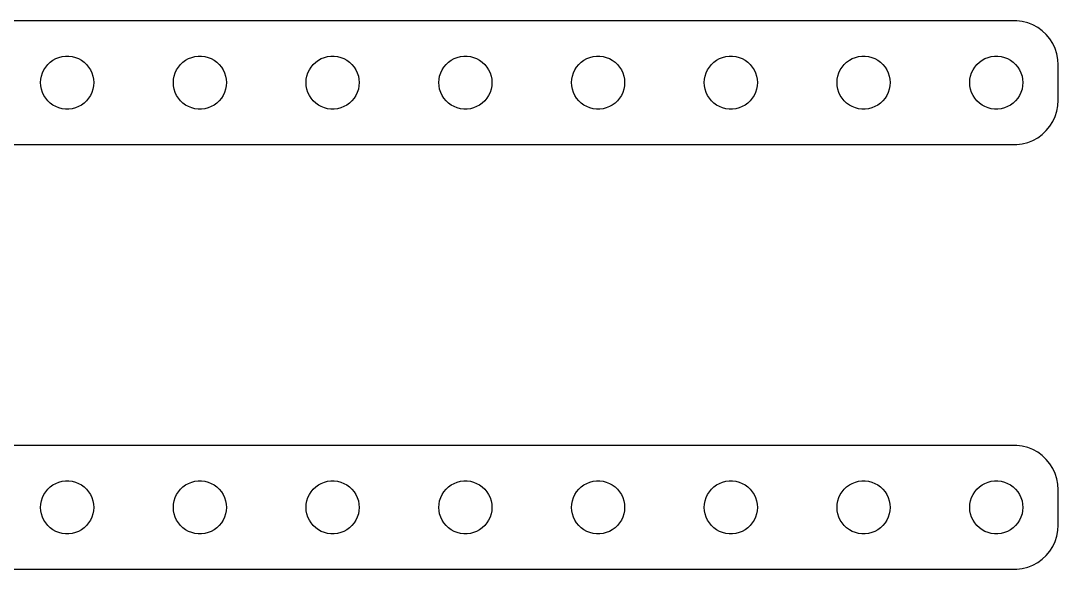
# Model space of a CAD drawing. Header units: metres. Extents: x -108 to 108, y 21 to 51.
# Drawn here: x 49.9 to 108.5, y 20.5 to 51.5 of the extents above; entities that cross this region are included whole.
import ezdxf

# ---------------------------------------------------------------- set-up
doc = ezdxf.new("R2010")
doc.units = ezdxf.units.M

msp = doc.modelspace()

# ---------------------------------------------------------------- linework, layer by layer
for p, q in [((106.157, 51.4951), (-106.157, 51.4951)), ((106.468, 51.4557), (106.157, 51.4951)), ((106.773, 51.3776), (106.468, 51.4557)), ((107.064, 51.2621), (106.773, 51.3776)), ((107.34, 51.1108), (107.064, 51.2621)), ((107.594, 50.9263), (107.34, 51.1108)), ((107.822, 50.7114), (107.594, 50.9263)), ((108.023, 50.4695), (107.822, 50.7114)), ((108.191, 50.2044), (108.023, 50.4695)), ((108.324, 49.9203), (108.191, 50.2044)), ((108.421, 49.6217), (108.324, 49.9203)), ((51.5439, 49.1558), (51.6963, 49.2665)), ((51.6963, 49.2665), (51.8613, 49.3572)), ((51.8613, 49.3572), (52.0365, 49.4266)), ((52.0365, 49.4266), (52.2189, 49.4734)), ((52.2189, 49.4734), (52.4058, 49.497)), ((52.4058, 49.497), (52.5942, 49.497)), ((52.5942, 49.497), (52.7811, 49.4734)), ((52.7811, 49.4734), (52.9635, 49.4266)), ((52.9635, 49.4266), (53.1387, 49.3572)), ((53.1387, 49.3572), (53.3037, 49.2665)), ((53.3037, 49.2665), (53.4561, 49.1558)), ((59.0439, 49.1558), (59.1963, 49.2665)), ((59.1963, 49.2665), (59.3613, 49.3572)), ((59.3613, 49.3572), (59.5365, 49.4266)), ((59.5365, 49.4266), (59.7189, 49.4734)), ((59.7189, 49.4734), (59.9058, 49.497)), ((59.9058, 49.497), (60.0942, 49.497)), ((60.0942, 49.497), (60.2811, 49.4734)), ((60.2811, 49.4734), (60.4635, 49.4266)), ((60.4635, 49.4266), (60.6387, 49.3572)), ((60.6387, 49.3572), (60.8037, 49.2665)), ((60.8037, 49.2665), (60.9561, 49.1558)), ((66.5439, 49.1558), (66.6963, 49.2665)), ((66.6963, 49.2665), (66.8613, 49.3572)), ((66.8613, 49.3572), (67.0365, 49.4266)), ((67.0365, 49.4266), (67.2189, 49.4734)), ((67.2189, 49.4734), (67.4058, 49.497)), ((67.4058, 49.497), (67.5942, 49.497)), ((67.5942, 49.497), (67.7811, 49.4734)), ((67.7811, 49.4734), (67.9635, 49.4266)), ((67.9635, 49.4266), (68.1387, 49.3572)), ((68.1387, 49.3572), (68.3037, 49.2665)), ((68.3037, 49.2665), (68.4561, 49.1558)), ((74.0439, 49.1558), (74.1963, 49.2665)), ((74.1963, 49.2665), (74.3613, 49.3572)), ((74.3613, 49.3572), (74.5365, 49.4266)), ((74.5365, 49.4266), (74.7189, 49.4734)), ((74.7189, 49.4734), (74.9058, 49.497)), ((74.9058, 49.497), (75.0942, 49.497)), ((75.0942, 49.497), (75.2811, 49.4734)), ((75.2811, 49.4734), (75.4635, 49.4266)), ((75.4635, 49.4266), (75.6387, 49.3572)), ((75.6387, 49.3572), (75.8037, 49.2665)), ((75.8037, 49.2665), (75.9561, 49.1558)), ((81.5439, 49.1558), (81.6963, 49.2665)), ((81.6963, 49.2665), (81.8613, 49.3572)), ((81.8613, 49.3572), (82.0365, 49.4266)), ((82.0365, 49.4266), (82.2189, 49.4734)), ((82.2189, 49.4734), (82.4058, 49.497)), ((82.4058, 49.497), (82.5942, 49.497)), ((82.5942, 49.497), (82.7811, 49.4734)), ((82.7811, 49.4734), (82.9635, 49.4266)), ((82.9635, 49.4266), (83.1387, 49.3572)), ((83.1387, 49.3572), (83.3037, 49.2665)), ((83.3037, 49.2665), (83.4561, 49.1558)), ((89.0439, 49.1558), (89.1963, 49.2665)), ((89.1963, 49.2665), (89.3613, 49.3572)), ((89.3613, 49.3572), (89.5365, 49.4266)), ((89.5365, 49.4266), (89.7189, 49.4734)), ((89.7189, 49.4734), (89.9058, 49.497)), ((89.9058, 49.497), (90.0942, 49.497)), ((90.0942, 49.497), (90.2811, 49.4734)), ((90.2811, 49.4734), (90.4635, 49.4266)), ((90.4635, 49.4266), (90.6387, 49.3572)), ((90.6387, 49.3572), (90.8037, 49.2665)), ((90.8037, 49.2665), (90.9561, 49.1558)), ((96.5439, 49.1558), (96.6963, 49.2665)), ((96.6963, 49.2665), (96.8613, 49.3572)), ((96.8613, 49.3572), (97.0365, 49.4266)), ((97.0365, 49.4266), (97.2189, 49.4734)), ((97.2189, 49.4734), (97.4058, 49.497)), ((97.4058, 49.497), (97.5942, 49.497)), ((97.5942, 49.497), (97.7811, 49.4734)), ((97.7811, 49.4734), (97.9635, 49.4266)), ((97.9635, 49.4266), (98.1387, 49.3572)), ((98.1387, 49.3572), (98.3037, 49.2665)), ((98.3037, 49.2665), (98.4561, 49.1558)), ((104.044, 49.1558), (104.196, 49.2665)), ((104.196, 49.2665), (104.361, 49.3572)), ((104.361, 49.3572), (104.536, 49.4266)), ((104.536, 49.4266), (104.719, 49.4734)), ((104.719, 49.4734), (104.906, 49.497)), ((104.906, 49.497), (105.094, 49.497)), ((105.094, 49.497), (105.281, 49.4734)), ((105.281, 49.4734), (105.464, 49.4266)), ((105.464, 49.4266), (105.639, 49.3572)), ((105.639, 49.3572), (105.804, 49.2665)), ((105.804, 49.2665), (105.956, 49.1558)), ((108.48, 49.3133), (108.421, 49.6217)), ((108.5, 49), (108.48, 49.3133)), ((51.1053, 48.5522), (51.1855, 48.7226)), ((51.1855, 48.7226), (51.2865, 48.8817)), ((51.2865, 48.8817), (51.4065, 49.0268)), ((51.4065, 49.0268), (51.5439, 49.1558)), ((53.4561, 49.1558), (53.5934, 49.0268)), ((53.5934, 49.0268), (53.7135, 48.8817)), ((53.7135, 48.8817), (53.8145, 48.7226)), ((53.8145, 48.7226), (53.8947, 48.5522)), ((58.6053, 48.5522), (58.6855, 48.7226)), ((58.6855, 48.7226), (58.7865, 48.8817)), ((58.7865, 48.8817), (58.9065, 49.0268)), ((58.9065, 49.0268), (59.0439, 49.1558)), ((60.9561, 49.1558), (61.0934, 49.0268)), ((61.0934, 49.0268), (61.2135, 48.8817)), ((61.2135, 48.8817), (61.3145, 48.7226)), ((61.3145, 48.7226), (61.3947, 48.5522)), ((66.1053, 48.5522), (66.1855, 48.7226)), ((66.1855, 48.7226), (66.2865, 48.8817)), ((66.2865, 48.8817), (66.4065, 49.0268)), ((66.4065, 49.0268), (66.5439, 49.1558)), ((68.4561, 49.1558), (68.5934, 49.0268)), ((68.5934, 49.0268), (68.7135, 48.8817)), ((68.7135, 48.8817), (68.8145, 48.7226)), ((68.8145, 48.7226), (68.8947, 48.5522)), ((73.6053, 48.5522), (73.6855, 48.7226)), ((73.6855, 48.7226), (73.7865, 48.8817)), ((73.7865, 48.8817), (73.9065, 49.0268)), ((73.9065, 49.0268), (74.0439, 49.1558)), ((75.9561, 49.1558), (76.0934, 49.0268)), ((76.0934, 49.0268), (76.2135, 48.8817)), ((76.2135, 48.8817), (76.3145, 48.7226)), ((76.3145, 48.7226), (76.3947, 48.5522)), ((81.1053, 48.5522), (81.1855, 48.7226)), ((81.1855, 48.7226), (81.2865, 48.8817)), ((81.2865, 48.8817), (81.4065, 49.0268)), ((81.4065, 49.0268), (81.5439, 49.1558)), ((83.4561, 49.1558), (83.5934, 49.0268)), ((83.5934, 49.0268), (83.7135, 48.8817)), ((83.7135, 48.8817), (83.8145, 48.7226)), ((83.8145, 48.7226), (83.8947, 48.5522)), ((88.6053, 48.5522), (88.6855, 48.7226)), ((88.6855, 48.7226), (88.7865, 48.8817)), ((88.7865, 48.8817), (88.9065, 49.0268)), ((88.9065, 49.0268), (89.0439, 49.1558)), ((90.9561, 49.1558), (91.0934, 49.0268)), ((91.0934, 49.0268), (91.2135, 48.8817)), ((91.2135, 48.8817), (91.3145, 48.7226)), ((91.3145, 48.7226), (91.3947, 48.5522)), ((96.1053, 48.5522), (96.1855, 48.7226)), ((96.1855, 48.7226), (96.2865, 48.8817)), ((96.2865, 48.8817), (96.4065, 49.0268)), ((96.4065, 49.0268), (96.5439, 49.1558)), ((98.4561, 49.1558), (98.5934, 49.0268)), ((98.5934, 49.0268), (98.7135, 48.8817)), ((98.7135, 48.8817), (98.8145, 48.7226)), ((98.8145, 48.7226), (98.8947, 48.5522)), ((103.605, 48.5522), (103.686, 48.7226)), ((103.686, 48.7226), (103.786, 48.8817)), ((103.786, 48.8817), (103.907, 49.0268)), ((103.907, 49.0268), (104.044, 49.1558)), ((105.956, 49.1558), (106.093, 49.0268)), ((106.093, 49.0268), (106.214, 48.8817)), ((106.214, 48.8817), (106.314, 48.7226)), ((106.314, 48.7226), (106.395, 48.5522)), ((108.5, 47), (108.5, 49)), ((51, 48), (51.0118, 48.188)), ((51.0118, 48.188), (51.0471, 48.373)), ((51.0471, 48.373), (51.1053, 48.5522)), ((53.8947, 48.5522), (53.9529, 48.373)), ((53.9529, 48.373), (53.9882, 48.188)), ((53.9882, 48.188), (54, 48)), ((58.5, 48), (58.5118, 48.188)), ((58.5118, 48.188), (58.5471, 48.373)), ((58.5471, 48.373), (58.6053, 48.5522)), ((61.3947, 48.5522), (61.4529, 48.373)), ((61.4529, 48.373), (61.4882, 48.188)), ((61.4882, 48.188), (61.5, 48)), ((66, 48), (66.0118, 48.188)), ((66.0118, 48.188), (66.0471, 48.373)), ((66.0471, 48.373), (66.1053, 48.5522)), ((68.8947, 48.5522), (68.9529, 48.373)), ((68.9529, 48.373), (68.9882, 48.188)), ((68.9882, 48.188), (69, 48)), ((73.5, 48), (73.5118, 48.188)), ((73.5118, 48.188), (73.5471, 48.373)), ((73.5471, 48.373), (73.6053, 48.5522)), ((76.3947, 48.5522), (76.4529, 48.373)), ((76.4529, 48.373), (76.4882, 48.188)), ((76.4882, 48.188), (76.5, 48)), ((81, 48), (81.0118, 48.188)), ((81.0118, 48.188), (81.0471, 48.373)), ((81.0471, 48.373), (81.1053, 48.5522)), ((83.8947, 48.5522), (83.9529, 48.373)), ((83.9529, 48.373), (83.9882, 48.188)), ((83.9882, 48.188), (84, 48)), ((88.5, 48), (88.5118, 48.188)), ((88.5118, 48.188), (88.5471, 48.373)), ((88.5471, 48.373), (88.6053, 48.5522)), ((91.3947, 48.5522), (91.4529, 48.373)), ((91.4529, 48.373), (91.4882, 48.188)), ((91.4882, 48.188), (91.5, 48)), ((96, 48), (96.0118, 48.188)), ((96.0118, 48.188), (96.0471, 48.373)), ((96.0471, 48.373), (96.1053, 48.5522)), ((98.8947, 48.5522), (98.9529, 48.373)), ((98.9529, 48.373), (98.9882, 48.188)), ((98.9882, 48.188), (99, 48)), ((103.5, 48), (103.512, 48.188)), ((103.512, 48.188), (103.547, 48.373)), ((103.547, 48.373), (103.605, 48.5522)), ((106.395, 48.5522), (106.453, 48.373)), ((106.453, 48.373), (106.488, 48.188)), ((106.488, 48.188), (106.5, 48)), ((51.0118, 47.812), (51, 48)), ((51.0471, 47.627), (51.0118, 47.812)), ((51.1053, 47.4478), (51.0471, 47.627)), ((53.9529, 47.627), (53.8947, 47.4478)), ((53.9882, 47.812), (53.9529, 47.627)), ((54, 48), (53.9882, 47.812)), ((58.5118, 47.812), (58.5, 48)), ((58.5471, 47.627), (58.5118, 47.812)), ((58.6053, 47.4478), (58.5471, 47.627)), ((61.4529, 47.627), (61.3947, 47.4478)), ((61.4882, 47.812), (61.4529, 47.627)), ((61.5, 48), (61.4882, 47.812)), ((66.0118, 47.812), (66, 48)), ((66.0471, 47.627), (66.0118, 47.812)), ((66.1053, 47.4478), (66.0471, 47.627)), ((68.9529, 47.627), (68.8947, 47.4478)), ((68.9882, 47.812), (68.9529, 47.627)), ((69, 48), (68.9882, 47.812)), ((73.5118, 47.812), (73.5, 48)), ((73.5471, 47.627), (73.5118, 47.812)), ((73.6053, 47.4478), (73.5471, 47.627)), ((76.4529, 47.627), (76.3947, 47.4478)), ((76.4882, 47.812), (76.4529, 47.627)), ((76.5, 48), (76.4882, 47.812)), ((81.0118, 47.812), (81, 48)), ((81.0471, 47.627), (81.0118, 47.812)), ((81.1053, 47.4478), (81.0471, 47.627)), ((83.9529, 47.627), (83.8947, 47.4478)), ((83.9882, 47.812), (83.9529, 47.627)), ((84, 48), (83.9882, 47.812)), ((88.5118, 47.812), (88.5, 48)), ((88.5471, 47.627), (88.5118, 47.812)), ((88.6053, 47.4478), (88.5471, 47.627)), ((91.4529, 47.627), (91.3947, 47.4478)), ((91.4882, 47.812), (91.4529, 47.627)), ((91.5, 48), (91.4882, 47.812)), ((96.0118, 47.812), (96, 48)), ((96.0471, 47.627), (96.0118, 47.812)), ((96.1053, 47.4478), (96.0471, 47.627)), ((98.9529, 47.627), (98.8947, 47.4478)), ((98.9882, 47.812), (98.9529, 47.627)), ((99, 48), (98.9882, 47.812)), ((103.512, 47.812), (103.5, 48)), ((103.547, 47.627), (103.512, 47.812)), ((103.605, 47.4478), (103.547, 47.627)), ((106.453, 47.627), (106.395, 47.4478)), ((106.488, 47.812), (106.453, 47.627)), ((106.5, 48), (106.488, 47.812)), ((51.1855, 47.2774), (51.1053, 47.4478)), ((51.2865, 47.1183), (51.1855, 47.2774)), ((51.4065, 46.9732), (51.2865, 47.1183)), ((51.5439, 46.8442), (51.4065, 46.9732)), ((53.5934, 46.9732), (53.4561, 46.8442)), ((53.7135, 47.1183), (53.5934, 46.9732)), ((53.8145, 47.2774), (53.7135, 47.1183)), ((53.8947, 47.4478), (53.8145, 47.2774)), ((58.6855, 47.2774), (58.6053, 47.4478)), ((58.7865, 47.1183), (58.6855, 47.2774)), ((58.9065, 46.9732), (58.7865, 47.1183)), ((59.0439, 46.8442), (58.9065, 46.9732)), ((61.0934, 46.9732), (60.9561, 46.8442)), ((61.2135, 47.1183), (61.0934, 46.9732)), ((61.3145, 47.2774), (61.2135, 47.1183)), ((61.3947, 47.4478), (61.3145, 47.2774)), ((66.1855, 47.2774), (66.1053, 47.4478)), ((66.2865, 47.1183), (66.1855, 47.2774)), ((66.4065, 46.9732), (66.2865, 47.1183)), ((66.5439, 46.8442), (66.4065, 46.9732)), ((68.5934, 46.9732), (68.4561, 46.8442)), ((68.7135, 47.1183), (68.5934, 46.9732)), ((68.8145, 47.2774), (68.7135, 47.1183)), ((68.8947, 47.4478), (68.8145, 47.2774)), ((73.6855, 47.2774), (73.6053, 47.4478)), ((73.7865, 47.1183), (73.6855, 47.2774)), ((73.9065, 46.9732), (73.7865, 47.1183)), ((74.0439, 46.8442), (73.9065, 46.9732)), ((76.0934, 46.9732), (75.9561, 46.8442)), ((76.2135, 47.1183), (76.0934, 46.9732)), ((76.3145, 47.2774), (76.2135, 47.1183)), ((76.3947, 47.4478), (76.3145, 47.2774)), ((81.1855, 47.2774), (81.1053, 47.4478)), ((81.2865, 47.1183), (81.1855, 47.2774)), ((81.4065, 46.9732), (81.2865, 47.1183)), ((81.5439, 46.8442), (81.4065, 46.9732)), ((83.5934, 46.9732), (83.4561, 46.8442)), ((83.7135, 47.1183), (83.5934, 46.9732)), ((83.8145, 47.2774), (83.7135, 47.1183)), ((83.8947, 47.4478), (83.8145, 47.2774)), ((88.6855, 47.2774), (88.6053, 47.4478)), ((88.7865, 47.1183), (88.6855, 47.2774)), ((88.9065, 46.9732), (88.7865, 47.1183)), ((89.0439, 46.8442), (88.9065, 46.9732)), ((91.0934, 46.9732), (90.9561, 46.8442)), ((91.2135, 47.1183), (91.0934, 46.9732)), ((91.3145, 47.2774), (91.2135, 47.1183)), ((91.3947, 47.4478), (91.3145, 47.2774)), ((96.1855, 47.2774), (96.1053, 47.4478)), ((96.2865, 47.1183), (96.1855, 47.2774)), ((96.4065, 46.9732), (96.2865, 47.1183)), ((96.5439, 46.8442), (96.4065, 46.9732)), ((98.5934, 46.9732), (98.4561, 46.8442)), ((98.7135, 47.1183), (98.5934, 46.9732)), ((98.8145, 47.2774), (98.7135, 47.1183)), ((98.8947, 47.4478), (98.8145, 47.2774)), ((103.686, 47.2774), (103.605, 47.4478)), ((103.786, 47.1183), (103.686, 47.2774)), ((103.907, 46.9732), (103.786, 47.1183)), ((104.044, 46.8442), (103.907, 46.9732)), ((106.093, 46.9732), (105.956, 46.8442)), ((106.214, 47.1183), (106.093, 46.9732)), ((106.314, 47.2774), (106.214, 47.1183)), ((106.395, 47.4478), (106.314, 47.2774)), ((108.48, 46.6867), (108.5, 47)), ((51.6963, 46.7335), (51.5439, 46.8442)), ((51.8613, 46.6428), (51.6963, 46.7335)), ((52.0365, 46.5734), (51.8613, 46.6428)), ((52.2189, 46.5266), (52.0365, 46.5734)), ((52.4058, 46.503), (52.2189, 46.5266)), ((52.5942, 46.503), (52.4058, 46.503)), ((52.7811, 46.5266), (52.5942, 46.503)), ((52.9635, 46.5734), (52.7811, 46.5266)), ((53.1387, 46.6428), (52.9635, 46.5734)), ((53.3037, 46.7335), (53.1387, 46.6428)), ((53.4561, 46.8442), (53.3037, 46.7335)), ((59.1963, 46.7335), (59.0439, 46.8442)), ((59.3613, 46.6428), (59.1963, 46.7335)), ((59.5365, 46.5734), (59.3613, 46.6428)), ((59.7189, 46.5266), (59.5365, 46.5734)), ((59.9058, 46.503), (59.7189, 46.5266)), ((60.0942, 46.503), (59.9058, 46.503)), ((60.2811, 46.5266), (60.0942, 46.503)), ((60.4635, 46.5734), (60.2811, 46.5266)), ((60.6387, 46.6428), (60.4635, 46.5734)), ((60.8037, 46.7335), (60.6387, 46.6428)), ((60.9561, 46.8442), (60.8037, 46.7335)), ((66.6963, 46.7335), (66.5439, 46.8442)), ((66.8613, 46.6428), (66.6963, 46.7335)), ((67.0365, 46.5734), (66.8613, 46.6428)), ((67.2189, 46.5266), (67.0365, 46.5734)), ((67.4058, 46.503), (67.2189, 46.5266)), ((67.5942, 46.503), (67.4058, 46.503)), ((67.7811, 46.5266), (67.5942, 46.503)), ((67.9635, 46.5734), (67.7811, 46.5266)), ((68.1387, 46.6428), (67.9635, 46.5734)), ((68.3037, 46.7335), (68.1387, 46.6428)), ((68.4561, 46.8442), (68.3037, 46.7335)), ((74.1963, 46.7335), (74.0439, 46.8442)), ((74.3613, 46.6428), (74.1963, 46.7335)), ((74.5365, 46.5734), (74.3613, 46.6428)), ((74.7189, 46.5266), (74.5365, 46.5734)), ((74.9058, 46.503), (74.7189, 46.5266)), ((75.0942, 46.503), (74.9058, 46.503)), ((75.2811, 46.5266), (75.0942, 46.503)), ((75.4635, 46.5734), (75.2811, 46.5266)), ((75.6387, 46.6428), (75.4635, 46.5734)), ((75.8037, 46.7335), (75.6387, 46.6428)), ((75.9561, 46.8442), (75.8037, 46.7335)), ((81.6963, 46.7335), (81.5439, 46.8442)), ((81.8613, 46.6428), (81.6963, 46.7335)), ((82.0365, 46.5734), (81.8613, 46.6428)), ((82.2189, 46.5266), (82.0365, 46.5734)), ((82.4058, 46.503), (82.2189, 46.5266)), ((82.5942, 46.503), (82.4058, 46.503)), ((82.7811, 46.5266), (82.5942, 46.503)), ((82.9635, 46.5734), (82.7811, 46.5266)), ((83.1387, 46.6428), (82.9635, 46.5734)), ((83.3037, 46.7335), (83.1387, 46.6428)), ((83.4561, 46.8442), (83.3037, 46.7335)), ((89.1963, 46.7335), (89.0439, 46.8442)), ((89.3613, 46.6428), (89.1963, 46.7335)), ((89.5365, 46.5734), (89.3613, 46.6428)), ((89.7189, 46.5266), (89.5365, 46.5734)), ((89.9058, 46.503), (89.7189, 46.5266)), ((90.0942, 46.503), (89.9058, 46.503)), ((90.2811, 46.5266), (90.0942, 46.503)), ((90.4635, 46.5734), (90.2811, 46.5266)), ((90.6387, 46.6428), (90.4635, 46.5734)), ((90.8037, 46.7335), (90.6387, 46.6428)), ((90.9561, 46.8442), (90.8037, 46.7335)), ((96.6963, 46.7335), (96.5439, 46.8442)), ((96.8613, 46.6428), (96.6963, 46.7335)), ((97.0365, 46.5734), (96.8613, 46.6428)), ((97.2189, 46.5266), (97.0365, 46.5734)), ((97.4058, 46.503), (97.2189, 46.5266)), ((97.5942, 46.503), (97.4058, 46.503)), ((97.7811, 46.5266), (97.5942, 46.503)), ((97.9635, 46.5734), (97.7811, 46.5266)), ((98.1387, 46.6428), (97.9635, 46.5734)), ((98.3037, 46.7335), (98.1387, 46.6428)), ((98.4561, 46.8442), (98.3037, 46.7335)), ((104.196, 46.7335), (104.044, 46.8442)), ((104.361, 46.6428), (104.196, 46.7335)), ((104.536, 46.5734), (104.361, 46.6428)), ((104.719, 46.5266), (104.536, 46.5734)), ((104.906, 46.503), (104.719, 46.5266)), ((105.094, 46.503), (104.906, 46.503)), ((105.281, 46.5266), (105.094, 46.503)), ((105.464, 46.5734), (105.281, 46.5266)), ((105.639, 46.6428), (105.464, 46.5734)), ((105.804, 46.7335), (105.639, 46.6428)), ((105.956, 46.8442), (105.804, 46.7335)), ((108.324, 46.0797), (108.421, 46.3783)), ((108.421, 46.3783), (108.48, 46.6867)), ((108.023, 45.5305), (108.191, 45.7956)), ((108.191, 45.7956), (108.324, 46.0797)), ((107.594, 45.0737), (107.822, 45.2886)), ((107.822, 45.2886), (108.023, 45.5305)), ((106.468, 44.5443), (106.773, 44.6224)), ((106.773, 44.6224), (107.064, 44.7379)), ((107.064, 44.7379), (107.34, 44.8892)), ((107.34, 44.8892), (107.594, 45.0737)), ((-106.157, 44.5049), (106.157, 44.5049)), ((106.157, 44.5049), (106.468, 44.5443)), ((106.157, 27.4951), (-106.157, 27.4951)), ((106.468, 27.4557), (106.157, 27.4951)), ((106.773, 27.3776), (106.468, 27.4557)), ((107.064, 27.2621), (106.773, 27.3776)), ((107.34, 27.1108), (107.064, 27.2621)), ((107.594, 26.9263), (107.34, 27.1108)), ((107.822, 26.7114), (107.594, 26.9263)), ((108.023, 26.4695), (107.822, 26.7114)), ((108.191, 26.2044), (108.023, 26.4695)), ((108.324, 25.9203), (108.191, 26.2044)), ((108.421, 25.6217), (108.324, 25.9203)), ((51.5439, 25.1558), (51.6963, 25.2665)), ((51.6963, 25.2665), (51.8613, 25.3572)), ((51.8613, 25.3572), (52.0365, 25.4266)), ((52.0365, 25.4266), (52.2189, 25.4734)), ((52.2189, 25.4734), (52.4058, 25.497)), ((52.4058, 25.497), (52.5942, 25.497)), ((52.5942, 25.497), (52.7811, 25.4734)), ((52.7811, 25.4734), (52.9635, 25.4266)), ((52.9635, 25.4266), (53.1387, 25.3572)), ((53.1387, 25.3572), (53.3037, 25.2665)), ((53.3037, 25.2665), (53.4561, 25.1558)), ((59.0439, 25.1558), (59.1963, 25.2665)), ((59.1963, 25.2665), (59.3613, 25.3572)), ((59.3613, 25.3572), (59.5365, 25.4266)), ((59.5365, 25.4266), (59.7189, 25.4734)), ((59.7189, 25.4734), (59.9058, 25.497)), ((59.9058, 25.497), (60.0942, 25.497)), ((60.0942, 25.497), (60.2811, 25.4734)), ((60.2811, 25.4734), (60.4635, 25.4266)), ((60.4635, 25.4266), (60.6387, 25.3572)), ((60.6387, 25.3572), (60.8037, 25.2665)), ((60.8037, 25.2665), (60.9561, 25.1558)), ((66.5439, 25.1558), (66.6963, 25.2665)), ((66.6963, 25.2665), (66.8613, 25.3572)), ((66.8613, 25.3572), (67.0365, 25.4266)), ((67.0365, 25.4266), (67.2189, 25.4734)), ((67.2189, 25.4734), (67.4058, 25.497)), ((67.4058, 25.497), (67.5942, 25.497)), ((67.5942, 25.497), (67.7811, 25.4734)), ((67.7811, 25.4734), (67.9635, 25.4266)), ((67.9635, 25.4266), (68.1387, 25.3572)), ((68.1387, 25.3572), (68.3037, 25.2665)), ((68.3037, 25.2665), (68.4561, 25.1558)), ((74.0439, 25.1558), (74.1963, 25.2665)), ((74.1963, 25.2665), (74.3613, 25.3572)), ((74.3613, 25.3572), (74.5365, 25.4266)), ((74.5365, 25.4266), (74.7189, 25.4734)), ((74.7189, 25.4734), (74.9058, 25.497)), ((74.9058, 25.497), (75.0942, 25.497)), ((75.0942, 25.497), (75.2811, 25.4734)), ((75.2811, 25.4734), (75.4635, 25.4266)), ((75.4635, 25.4266), (75.6387, 25.3572)), ((75.6387, 25.3572), (75.8037, 25.2665)), ((75.8037, 25.2665), (75.9561, 25.1558)), ((81.5439, 25.1558), (81.6963, 25.2665)), ((81.6963, 25.2665), (81.8613, 25.3572)), ((81.8613, 25.3572), (82.0365, 25.4266)), ((82.0365, 25.4266), (82.2189, 25.4734)), ((82.2189, 25.4734), (82.4058, 25.497)), ((82.4058, 25.497), (82.5942, 25.497)), ((82.5942, 25.497), (82.7811, 25.4734)), ((82.7811, 25.4734), (82.9635, 25.4266)), ((82.9635, 25.4266), (83.1387, 25.3572)), ((83.1387, 25.3572), (83.3037, 25.2665)), ((83.3037, 25.2665), (83.4561, 25.1558)), ((89.0439, 25.1558), (89.1963, 25.2665)), ((89.1963, 25.2665), (89.3613, 25.3572)), ((89.3613, 25.3572), (89.5365, 25.4266)), ((89.5365, 25.4266), (89.7189, 25.4734)), ((89.7189, 25.4734), (89.9058, 25.497)), ((89.9058, 25.497), (90.0942, 25.497)), ((90.0942, 25.497), (90.2811, 25.4734)), ((90.2811, 25.4734), (90.4635, 25.4266)), ((90.4635, 25.4266), (90.6387, 25.3572)), ((90.6387, 25.3572), (90.8037, 25.2665)), ((90.8037, 25.2665), (90.9561, 25.1558)), ((96.5439, 25.1558), (96.6963, 25.2665)), ((96.6963, 25.2665), (96.8613, 25.3572)), ((96.8613, 25.3572), (97.0365, 25.4266)), ((97.0365, 25.4266), (97.2189, 25.4734)), ((97.2189, 25.4734), (97.4058, 25.497)), ((97.4058, 25.497), (97.5942, 25.497)), ((97.5942, 25.497), (97.7811, 25.4734)), ((97.7811, 25.4734), (97.9635, 25.4266)), ((97.9635, 25.4266), (98.1387, 25.3572)), ((98.1387, 25.3572), (98.3037, 25.2665)), ((98.3037, 25.2665), (98.4561, 25.1558)), ((104.044, 25.1558), (104.196, 25.2665)), ((104.196, 25.2665), (104.361, 25.3572)), ((104.361, 25.3572), (104.536, 25.4266)), ((104.536, 25.4266), (104.719, 25.4734)), ((104.719, 25.4734), (104.906, 25.497)), ((104.906, 25.497), (105.094, 25.497)), ((105.094, 25.497), (105.281, 25.4734)), ((105.281, 25.4734), (105.464, 25.4266)), ((105.464, 25.4266), (105.639, 25.3572)), ((105.639, 25.3572), (105.804, 25.2665)), ((105.804, 25.2665), (105.956, 25.1558)), ((108.48, 25.3133), (108.421, 25.6217)), ((108.5, 25), (108.48, 25.3133)), ((51.1053, 24.5522), (51.1855, 24.7226)), ((51.1855, 24.7226), (51.2865, 24.8817)), ((51.2865, 24.8817), (51.4065, 25.0268)), ((51.4065, 25.0268), (51.5439, 25.1558)), ((53.4561, 25.1558), (53.5934, 25.0268)), ((53.5934, 25.0268), (53.7135, 24.8817)), ((53.7135, 24.8817), (53.8145, 24.7226)), ((53.8145, 24.7226), (53.8947, 24.5522)), ((58.6053, 24.5522), (58.6855, 24.7226)), ((58.6855, 24.7226), (58.7865, 24.8817)), ((58.7865, 24.8817), (58.9065, 25.0268)), ((58.9065, 25.0268), (59.0439, 25.1558)), ((60.9561, 25.1558), (61.0934, 25.0268)), ((61.0934, 25.0268), (61.2135, 24.8817)), ((61.2135, 24.8817), (61.3145, 24.7226)), ((61.3145, 24.7226), (61.3947, 24.5522)), ((66.1053, 24.5522), (66.1855, 24.7226)), ((66.1855, 24.7226), (66.2865, 24.8817)), ((66.2865, 24.8817), (66.4065, 25.0268)), ((66.4065, 25.0268), (66.5439, 25.1558)), ((68.4561, 25.1558), (68.5934, 25.0268)), ((68.5934, 25.0268), (68.7135, 24.8817)), ((68.7135, 24.8817), (68.8145, 24.7226)), ((68.8145, 24.7226), (68.8947, 24.5522)), ((73.6053, 24.5522), (73.6855, 24.7226)), ((73.6855, 24.7226), (73.7865, 24.8817)), ((73.7865, 24.8817), (73.9065, 25.0268)), ((73.9065, 25.0268), (74.0439, 25.1558)), ((75.9561, 25.1558), (76.0934, 25.0268)), ((76.0934, 25.0268), (76.2135, 24.8817)), ((76.2135, 24.8817), (76.3145, 24.7226)), ((76.3145, 24.7226), (76.3947, 24.5522)), ((81.1053, 24.5522), (81.1855, 24.7226)), ((81.1855, 24.7226), (81.2865, 24.8817)), ((81.2865, 24.8817), (81.4065, 25.0268)), ((81.4065, 25.0268), (81.5439, 25.1558)), ((83.4561, 25.1558), (83.5934, 25.0268)), ((83.5934, 25.0268), (83.7135, 24.8817)), ((83.7135, 24.8817), (83.8145, 24.7226)), ((83.8145, 24.7226), (83.8947, 24.5522)), ((88.6053, 24.5522), (88.6855, 24.7226)), ((88.6855, 24.7226), (88.7865, 24.8817)), ((88.7865, 24.8817), (88.9065, 25.0268)), ((88.9065, 25.0268), (89.0439, 25.1558)), ((90.9561, 25.1558), (91.0934, 25.0268)), ((91.0934, 25.0268), (91.2135, 24.8817)), ((91.2135, 24.8817), (91.3145, 24.7226)), ((91.3145, 24.7226), (91.3947, 24.5522)), ((96.1053, 24.5522), (96.1855, 24.7226)), ((96.1855, 24.7226), (96.2865, 24.8817)), ((96.2865, 24.8817), (96.4065, 25.0268)), ((96.4065, 25.0268), (96.5439, 25.1558)), ((98.4561, 25.1558), (98.5934, 25.0268)), ((98.5934, 25.0268), (98.7135, 24.8817)), ((98.7135, 24.8817), (98.8145, 24.7226)), ((98.8145, 24.7226), (98.8947, 24.5522)), ((103.605, 24.5522), (103.686, 24.7226)), ((103.686, 24.7226), (103.786, 24.8817)), ((103.786, 24.8817), (103.907, 25.0268)), ((103.907, 25.0268), (104.044, 25.1558)), ((105.956, 25.1558), (106.093, 25.0268)), ((106.093, 25.0268), (106.214, 24.8817)), ((106.214, 24.8817), (106.314, 24.7226)), ((106.314, 24.7226), (106.395, 24.5522)), ((108.5, 23), (108.5, 25)), ((51, 24), (51.0118, 24.188)), ((51.0118, 24.188), (51.0471, 24.373)), ((51.0471, 24.373), (51.1053, 24.5522)), ((53.8947, 24.5522), (53.9529, 24.373)), ((53.9529, 24.373), (53.9882, 24.188)), ((53.9882, 24.188), (54, 24)), ((58.5, 24), (58.5118, 24.188)), ((58.5118, 24.188), (58.5471, 24.373)), ((58.5471, 24.373), (58.6053, 24.5522)), ((61.3947, 24.5522), (61.4529, 24.373)), ((61.4529, 24.373), (61.4882, 24.188)), ((61.4882, 24.188), (61.5, 24)), ((66, 24), (66.0118, 24.188)), ((66.0118, 24.188), (66.0471, 24.373)), ((66.0471, 24.373), (66.1053, 24.5522)), ((68.8947, 24.5522), (68.9529, 24.373)), ((68.9529, 24.373), (68.9882, 24.188)), ((68.9882, 24.188), (69, 24)), ((73.5, 24), (73.5118, 24.188)), ((73.5118, 24.188), (73.5471, 24.373)), ((73.5471, 24.373), (73.6053, 24.5522)), ((76.3947, 24.5522), (76.4529, 24.373)), ((76.4529, 24.373), (76.4882, 24.188)), ((76.4882, 24.188), (76.5, 24)), ((81, 24), (81.0118, 24.188)), ((81.0118, 24.188), (81.0471, 24.373)), ((81.0471, 24.373), (81.1053, 24.5522)), ((83.8947, 24.5522), (83.9529, 24.373)), ((83.9529, 24.373), (83.9882, 24.188)), ((83.9882, 24.188), (84, 24)), ((88.5, 24), (88.5118, 24.188)), ((88.5118, 24.188), (88.5471, 24.373)), ((88.5471, 24.373), (88.6053, 24.5522)), ((91.3947, 24.5522), (91.4529, 24.373)), ((91.4529, 24.373), (91.4882, 24.188)), ((91.4882, 24.188), (91.5, 24)), ((96, 24), (96.0118, 24.188)), ((96.0118, 24.188), (96.0471, 24.373)), ((96.0471, 24.373), (96.1053, 24.5522)), ((98.8947, 24.5522), (98.9529, 24.373)), ((98.9529, 24.373), (98.9882, 24.188)), ((98.9882, 24.188), (99, 24)), ((103.5, 24), (103.512, 24.188)), ((103.512, 24.188), (103.547, 24.373)), ((103.547, 24.373), (103.605, 24.5522)), ((106.395, 24.5522), (106.453, 24.373)), ((106.453, 24.373), (106.488, 24.188)), ((106.488, 24.188), (106.5, 24)), ((51.0118, 23.812), (51, 24)), ((51.0471, 23.627), (51.0118, 23.812)), ((51.1053, 23.4478), (51.0471, 23.627)), ((53.9529, 23.627), (53.8947, 23.4478)), ((53.9882, 23.812), (53.9529, 23.627)), ((54, 24), (53.9882, 23.812)), ((58.5118, 23.812), (58.5, 24)), ((58.5471, 23.627), (58.5118, 23.812)), ((58.6053, 23.4478), (58.5471, 23.627)), ((61.4529, 23.627), (61.3947, 23.4478)), ((61.4882, 23.812), (61.4529, 23.627)), ((61.5, 24), (61.4882, 23.812)), ((66.0118, 23.812), (66, 24)), ((66.0471, 23.627), (66.0118, 23.812)), ((66.1053, 23.4478), (66.0471, 23.627)), ((68.9529, 23.627), (68.8947, 23.4478)), ((68.9882, 23.812), (68.9529, 23.627)), ((69, 24), (68.9882, 23.812)), ((73.5118, 23.812), (73.5, 24)), ((73.5471, 23.627), (73.5118, 23.812)), ((73.6053, 23.4478), (73.5471, 23.627)), ((76.4529, 23.627), (76.3947, 23.4478)), ((76.4882, 23.812), (76.4529, 23.627)), ((76.5, 24), (76.4882, 23.812)), ((81.0118, 23.812), (81, 24)), ((81.0471, 23.627), (81.0118, 23.812)), ((81.1053, 23.4478), (81.0471, 23.627)), ((83.9529, 23.627), (83.8947, 23.4478)), ((83.9882, 23.812), (83.9529, 23.627)), ((84, 24), (83.9882, 23.812)), ((88.5118, 23.812), (88.5, 24)), ((88.5471, 23.627), (88.5118, 23.812)), ((88.6053, 23.4478), (88.5471, 23.627)), ((91.4529, 23.627), (91.3947, 23.4478)), ((91.4882, 23.812), (91.4529, 23.627)), ((91.5, 24), (91.4882, 23.812)), ((96.0118, 23.812), (96, 24)), ((96.0471, 23.627), (96.0118, 23.812)), ((96.1053, 23.4478), (96.0471, 23.627)), ((98.9529, 23.627), (98.8947, 23.4478)), ((98.9882, 23.812), (98.9529, 23.627)), ((99, 24), (98.9882, 23.812)), ((103.512, 23.812), (103.5, 24)), ((103.547, 23.627), (103.512, 23.812)), ((103.605, 23.4478), (103.547, 23.627)), ((106.453, 23.627), (106.395, 23.4478)), ((106.488, 23.812), (106.453, 23.627)), ((106.5, 24), (106.488, 23.812)), ((51.1855, 23.2774), (51.1053, 23.4478)), ((51.2865, 23.1183), (51.1855, 23.2774)), ((51.4065, 22.9732), (51.2865, 23.1183)), ((51.5439, 22.8442), (51.4065, 22.9732)), ((53.5934, 22.9732), (53.4561, 22.8442)), ((53.7135, 23.1183), (53.5934, 22.9732)), ((53.8145, 23.2774), (53.7135, 23.1183)), ((53.8947, 23.4478), (53.8145, 23.2774)), ((58.6855, 23.2774), (58.6053, 23.4478)), ((58.7865, 23.1183), (58.6855, 23.2774)), ((58.9065, 22.9732), (58.7865, 23.1183)), ((59.0439, 22.8442), (58.9065, 22.9732)), ((61.0934, 22.9732), (60.9561, 22.8442)), ((61.2135, 23.1183), (61.0934, 22.9732)), ((61.3145, 23.2774), (61.2135, 23.1183)), ((61.3947, 23.4478), (61.3145, 23.2774)), ((66.1855, 23.2774), (66.1053, 23.4478)), ((66.2865, 23.1183), (66.1855, 23.2774)), ((66.4065, 22.9732), (66.2865, 23.1183)), ((66.5439, 22.8442), (66.4065, 22.9732)), ((68.5934, 22.9732), (68.4561, 22.8442)), ((68.7135, 23.1183), (68.5934, 22.9732)), ((68.8145, 23.2774), (68.7135, 23.1183)), ((68.8947, 23.4478), (68.8145, 23.2774)), ((73.6855, 23.2774), (73.6053, 23.4478)), ((73.7865, 23.1183), (73.6855, 23.2774)), ((73.9065, 22.9732), (73.7865, 23.1183)), ((74.0439, 22.8442), (73.9065, 22.9732)), ((76.0934, 22.9732), (75.9561, 22.8442)), ((76.2135, 23.1183), (76.0934, 22.9732)), ((76.3145, 23.2774), (76.2135, 23.1183)), ((76.3947, 23.4478), (76.3145, 23.2774)), ((81.1855, 23.2774), (81.1053, 23.4478)), ((81.2865, 23.1183), (81.1855, 23.2774)), ((81.4065, 22.9732), (81.2865, 23.1183)), ((81.5439, 22.8442), (81.4065, 22.9732)), ((83.5934, 22.9732), (83.4561, 22.8442)), ((83.7135, 23.1183), (83.5934, 22.9732)), ((83.8145, 23.2774), (83.7135, 23.1183)), ((83.8947, 23.4478), (83.8145, 23.2774)), ((88.6855, 23.2774), (88.6053, 23.4478)), ((88.7865, 23.1183), (88.6855, 23.2774)), ((88.9065, 22.9732), (88.7865, 23.1183)), ((89.0439, 22.8442), (88.9065, 22.9732)), ((91.0934, 22.9732), (90.9561, 22.8442)), ((91.2135, 23.1183), (91.0934, 22.9732)), ((91.3145, 23.2774), (91.2135, 23.1183)), ((91.3947, 23.4478), (91.3145, 23.2774)), ((96.1855, 23.2774), (96.1053, 23.4478)), ((96.2865, 23.1183), (96.1855, 23.2774)), ((96.4065, 22.9732), (96.2865, 23.1183)), ((96.5439, 22.8442), (96.4065, 22.9732)), ((98.5934, 22.9732), (98.4561, 22.8442)), ((98.7135, 23.1183), (98.5934, 22.9732)), ((98.8145, 23.2774), (98.7135, 23.1183)), ((98.8947, 23.4478), (98.8145, 23.2774)), ((103.686, 23.2774), (103.605, 23.4478)), ((103.786, 23.1183), (103.686, 23.2774)), ((103.907, 22.9732), (103.786, 23.1183)), ((104.044, 22.8442), (103.907, 22.9732)), ((106.093, 22.9732), (105.956, 22.8442)), ((106.214, 23.1183), (106.093, 22.9732)), ((106.314, 23.2774), (106.214, 23.1183)), ((106.395, 23.4478), (106.314, 23.2774)), ((108.48, 22.6867), (108.5, 23)), ((51.6963, 22.7335), (51.5439, 22.8442)), ((51.8613, 22.6428), (51.6963, 22.7335)), ((52.0365, 22.5734), (51.8613, 22.6428)), ((52.2189, 22.5266), (52.0365, 22.5734)), ((52.4058, 22.503), (52.2189, 22.5266)), ((52.5942, 22.503), (52.4058, 22.503)), ((52.7811, 22.5266), (52.5942, 22.503)), ((52.9635, 22.5734), (52.7811, 22.5266)), ((53.1387, 22.6428), (52.9635, 22.5734)), ((53.3037, 22.7335), (53.1387, 22.6428)), ((53.4561, 22.8442), (53.3037, 22.7335)), ((59.1963, 22.7335), (59.0439, 22.8442)), ((59.3613, 22.6428), (59.1963, 22.7335)), ((59.5365, 22.5734), (59.3613, 22.6428)), ((59.7189, 22.5266), (59.5365, 22.5734)), ((59.9058, 22.503), (59.7189, 22.5266)), ((60.0942, 22.503), (59.9058, 22.503)), ((60.2811, 22.5266), (60.0942, 22.503)), ((60.4635, 22.5734), (60.2811, 22.5266)), ((60.6387, 22.6428), (60.4635, 22.5734)), ((60.8037, 22.7335), (60.6387, 22.6428)), ((60.9561, 22.8442), (60.8037, 22.7335)), ((66.6963, 22.7335), (66.5439, 22.8442)), ((66.8613, 22.6428), (66.6963, 22.7335)), ((67.0365, 22.5734), (66.8613, 22.6428)), ((67.2189, 22.5266), (67.0365, 22.5734)), ((67.4058, 22.503), (67.2189, 22.5266)), ((67.5942, 22.503), (67.4058, 22.503)), ((67.7811, 22.5266), (67.5942, 22.503)), ((67.9635, 22.5734), (67.7811, 22.5266)), ((68.1387, 22.6428), (67.9635, 22.5734)), ((68.3037, 22.7335), (68.1387, 22.6428)), ((68.4561, 22.8442), (68.3037, 22.7335)), ((74.1963, 22.7335), (74.0439, 22.8442)), ((74.3613, 22.6428), (74.1963, 22.7335)), ((74.5365, 22.5734), (74.3613, 22.6428)), ((74.7189, 22.5266), (74.5365, 22.5734)), ((74.9058, 22.503), (74.7189, 22.5266)), ((75.0942, 22.503), (74.9058, 22.503)), ((75.2811, 22.5266), (75.0942, 22.503)), ((75.4635, 22.5734), (75.2811, 22.5266)), ((75.6387, 22.6428), (75.4635, 22.5734)), ((75.8037, 22.7335), (75.6387, 22.6428)), ((75.9561, 22.8442), (75.8037, 22.7335)), ((81.6963, 22.7335), (81.5439, 22.8442)), ((81.8613, 22.6428), (81.6963, 22.7335)), ((82.0365, 22.5734), (81.8613, 22.6428)), ((82.2189, 22.5266), (82.0365, 22.5734)), ((82.4058, 22.503), (82.2189, 22.5266)), ((82.5942, 22.503), (82.4058, 22.503)), ((82.7811, 22.5266), (82.5942, 22.503)), ((82.9635, 22.5734), (82.7811, 22.5266)), ((83.1387, 22.6428), (82.9635, 22.5734)), ((83.3037, 22.7335), (83.1387, 22.6428)), ((83.4561, 22.8442), (83.3037, 22.7335)), ((89.1963, 22.7335), (89.0439, 22.8442)), ((89.3613, 22.6428), (89.1963, 22.7335)), ((89.5365, 22.5734), (89.3613, 22.6428)), ((89.7189, 22.5266), (89.5365, 22.5734)), ((89.9058, 22.503), (89.7189, 22.5266)), ((90.0942, 22.503), (89.9058, 22.503)), ((90.2811, 22.5266), (90.0942, 22.503)), ((90.4635, 22.5734), (90.2811, 22.5266)), ((90.6387, 22.6428), (90.4635, 22.5734)), ((90.8037, 22.7335), (90.6387, 22.6428)), ((90.9561, 22.8442), (90.8037, 22.7335)), ((96.6963, 22.7335), (96.5439, 22.8442)), ((96.8613, 22.6428), (96.6963, 22.7335)), ((97.0365, 22.5734), (96.8613, 22.6428)), ((97.2189, 22.5266), (97.0365, 22.5734)), ((97.4058, 22.503), (97.2189, 22.5266)), ((97.5942, 22.503), (97.4058, 22.503)), ((97.7811, 22.5266), (97.5942, 22.503)), ((97.9635, 22.5734), (97.7811, 22.5266)), ((98.1387, 22.6428), (97.9635, 22.5734)), ((98.3037, 22.7335), (98.1387, 22.6428)), ((98.4561, 22.8442), (98.3037, 22.7335)), ((104.196, 22.7335), (104.044, 22.8442)), ((104.361, 22.6428), (104.196, 22.7335)), ((104.536, 22.5734), (104.361, 22.6428)), ((104.719, 22.5266), (104.536, 22.5734)), ((104.906, 22.503), (104.719, 22.5266)), ((105.094, 22.503), (104.906, 22.503)), ((105.281, 22.5266), (105.094, 22.503)), ((105.464, 22.5734), (105.281, 22.5266)), ((105.639, 22.6428), (105.464, 22.5734)), ((105.804, 22.7335), (105.639, 22.6428)), ((105.956, 22.8442), (105.804, 22.7335)), ((108.324, 22.0797), (108.421, 22.3783)), ((108.421, 22.3783), (108.48, 22.6867)), ((108.023, 21.5305), (108.191, 21.7956)), ((108.191, 21.7956), (108.324, 22.0797)), ((107.594, 21.0737), (107.822, 21.2886)), ((107.822, 21.2886), (108.023, 21.5305)), ((106.157, 20.5049), (106.468, 20.5443)), ((106.468, 20.5443), (106.773, 20.6224)), ((106.773, 20.6224), (107.064, 20.7379)), ((107.064, 20.7379), (107.34, 20.8892)), ((107.34, 20.8892), (107.594, 21.0737)), ((-106.157, 20.5049), (106.157, 20.5049))]:
    msp.add_line(p, q)

doc.saveas('drawing.dxf')
